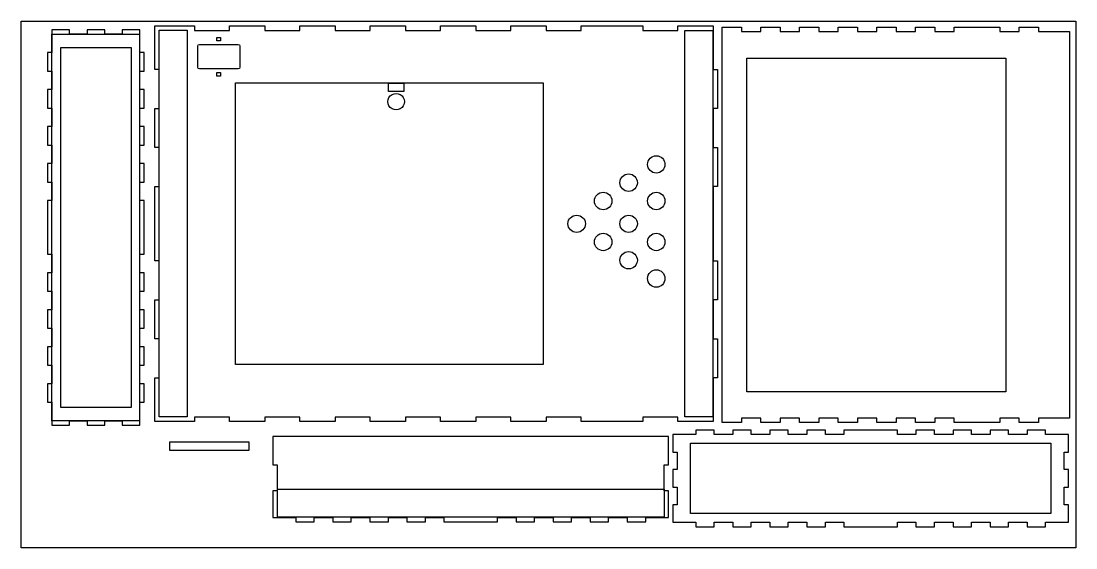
# Model space of a CAD drawing. Extents: x 10 to 3877, y -272 to 1728.
# Drawn here: x 1229 to 2429, y 93 to 692 of the extents above; entities that cross this region are included whole.
import ezdxf

# ---------------------------------------------------------------- set-up
doc = ezdxf.new("R2010")
doc.units = 0
doc.layers.add('Calque_1', color=7, linetype='CONTINUOUS')

msp = doc.modelspace()

# ---------------------------------------------------------------- linework, layer by layer
at = {"layer": 'Calque_1', "color": 3}
for p, q in [((1229.365139, 692.143719), (2428.865155, 692.143719)), ((1229.365139, 92.643704), (1229.365139, 692.143719)), ((2428.865155, 692.143719), (2428.865155, 92.643704)), ((1264.413471, 677.090593), (1364.17461, 677.090593)), ((1264.413471, 237.329459), (1264.413471, 677.090593)), ((1364.17461, 677.090593), (1364.17461, 237.329459)), ((1386.413146, 681.620256), (1418.225179, 681.620256)), ((1386.413146, 241.808182), (1386.413146, 681.620256)), ((1418.225179, 681.620256), (1418.225179, 241.808182)), ((1984.290242, 681.614536), (2016.102275, 681.614536)), ((1984.290242, 241.802433), (1984.290242, 681.614536)), ((2016.102275, 681.614536), (2016.102275, 241.802433)), ((1647.129618, 621.60303), (1664.59881, 621.60303)), ((1647.129618, 612.103029), (1647.129618, 621.60303)), ((1664.59881, 612.103029), (1647.129618, 612.103029)), ((1664.59881, 621.60303), (1664.59881, 612.103029)), ((1418.225179, 241.808182), (1386.413146, 241.808182)), ((2016.102275, 241.802433), (1984.290242, 241.802433)), ((1364.17461, 237.329459), (1264.413471, 237.329459)), ((1520.823797, 127.781783), (1520.823797, 159.593816)), ((1520.823797, 159.593816), (1960.635927, 159.593816)), ((1960.635927, 159.593816), (1960.635927, 127.781783)), ((1960.635927, 127.781783), (1520.823797, 127.781783)), ((2428.865155, 92.643704), (1229.365139, 92.643704))]:
    msp.add_line(p, q, dxfattribs=at)
at = {"layer": 'Calque_1', "color": 7}
for p, q in [((1381.40277, 637.120085), (1381.40277, 686.614526)), ((1381.40277, 686.614526), (1426.452803, 686.614526)), ((1426.452803, 686.614526), (1426.452803, 681.614536)), ((1466.35279, 681.614536), (1466.35279, 686.614526)), ((1466.35279, 686.614526), (1506.452787, 686.614526)), ((1506.452787, 686.614526), (1506.452787, 681.614536)), ((1546.352801, 681.614536), (1546.352801, 686.614526)), ((1546.352801, 686.614526), (1586.45277, 686.614526)), ((1586.45277, 686.614526), (1586.45277, 681.614536)), ((1626.352784, 681.614536), (1626.352784, 686.614526)), ((1626.352784, 686.614526), (1666.452781, 686.614526)), ((1666.452781, 686.614526), (1666.452781, 681.614536)), ((1706.352767, 681.614536), (1706.352767, 686.614526)), ((1706.352767, 686.614526), (1746.452764, 686.614526)), ((1746.452764, 686.614526), (1746.452764, 681.614536)), ((1786.35275, 681.614536), (1786.35275, 686.614526)), ((1786.35275, 686.614526), (1826.452733, 686.614526)), ((1826.452733, 686.614526), (1826.452733, 681.614536)), ((1866.352748, 681.614536), (1866.352748, 686.614526)), ((1866.352748, 686.614526), (1936.452742, 686.614526)), ((1936.452742, 686.614526), (1936.452742, 681.614536)), ((1976.352728, 681.614536), (1976.352728, 686.614526)), ((1976.352728, 686.614526), (2016.402715, 686.614526)), ((2016.402715, 686.614526), (2016.402715, 681.614536)), ((2026.456907, 680.264534), (2026.456907, 685.264553)), ((2026.456907, 685.264553), (2048.50691, 685.264553)), ((2048.50691, 685.264553), (2048.506908, 680.264534)), ((2070.40691, 680.264534), (2070.40691, 685.264553)), ((2070.40691, 685.264553), (2092.506911, 685.264553)), ((2092.506911, 685.264553), (2092.506911, 680.264534)), ((2114.406911, 680.264534), (2114.40691, 685.264553)), ((2114.40691, 685.264553), (2136.506912, 685.264553)), ((2136.506912, 685.264553), (2136.506912, 680.264534)), ((2158.406911, 680.264534), (2158.406911, 685.264553)), ((2158.406911, 685.264553), (2180.506915, 685.264553)), ((2180.506915, 685.264553), (2180.506912, 680.264534)), ((2202.406914, 680.264534), (2202.406914, 685.264553)), ((2202.406914, 685.264553), (2224.506913, 685.264553)), ((2224.506913, 685.264553), (2224.506913, 680.264534)), ((2246.406915, 680.264534), (2246.406915, 685.264553)), ((2246.406915, 685.264553), (2268.506913, 685.264553)), ((2268.506913, 685.264553), (2268.506916, 680.264534)), ((2290.406915, 680.264534), (2290.406915, 685.264553)), ((2290.406915, 685.264553), (2342.50692, 685.264553)), ((2342.50692, 685.264553), (2342.506917, 680.264534)), ((2364.406919, 680.264534), (2364.406916, 685.264553)), ((2364.406916, 685.264553), (2386.456916, 685.264553)), ((2386.456916, 685.264553), (2386.456916, 680.264534)), ((1284.519378, 682.327031), (1264.469379, 682.327003)), ((1264.469379, 682.327003), (1264.469379, 677.327069)), ((1264.469379, 677.327069), (1264.469379, 656.32443)), ((1284.519378, 677.327013), (1284.519378, 682.327031)), ((1304.419404, 677.327013), (1284.519378, 677.327013)), ((1324.519384, 682.327003), (1304.419404, 682.327003)), ((1304.419404, 682.327003), (1304.419404, 677.327013)), ((1324.51944, 677.327041), (1324.519384, 682.327003)), ((1344.419437, 677.327013), (1324.51944, 677.327041)), ((1364.469436, 682.327003), (1344.419409, 682.327031)), ((1344.419409, 682.327031), (1344.419437, 677.327013)), ((1364.469436, 677.327041), (1364.469436, 682.327003)), ((1364.469436, 656.324373), (1364.469436, 677.327041)), ((1426.452803, 681.614536), (1466.35279, 681.614536)), ((1452.136364, 673.627243), (1456.219954, 673.627243)), ((1452.136364, 669.543654), (1452.136364, 673.627243)), ((1456.219954, 673.627243), (1456.219954, 669.543654)), ((1506.452787, 681.614536), (1546.352801, 681.614536)), ((1586.45277, 681.614536), (1626.352784, 681.614536)), ((1666.452781, 681.614536), (1706.352767, 681.614536)), ((1746.452764, 681.614536), (1786.35275, 681.614536)), ((1826.452733, 681.614536), (1866.352748, 681.614536)), ((1936.452742, 681.614536), (1976.352728, 681.614536)), ((2016.402715, 681.614536), (2016.402715, 637.22007)), ((2026.456907, 240.264527), (2026.456907, 680.264534)), ((2048.506908, 680.264534), (2070.40691, 680.264534)), ((2092.506911, 680.264534), (2114.406911, 680.264534)), ((2136.506912, 680.264534), (2158.406911, 680.264534)), ((2180.506912, 680.264534), (2202.406914, 680.264534)), ((2224.506913, 680.264534), (2246.406915, 680.264534)), ((2268.506916, 680.264534), (2290.406915, 680.264534)), ((2342.506917, 680.264534), (2364.406919, 680.264534)), ((2386.456916, 680.264534), (2421.456906, 680.264534)), ((2421.456906, 680.264534), (2421.456906, 240.264527)), ((1274.552531, 252.410188), (1274.552531, 662.243883)), ((1274.552531, 662.243883), (1354.386203, 662.243883)), ((1354.386203, 662.243883), (1354.386203, 252.410188)), ((1430.228158, 639.627508), (1430.228158, 663.543302)), ((1432.22028, 665.535396), (1476.136063, 665.535396)), ((1456.219954, 669.543654), (1452.136364, 669.543654)), ((1478.128157, 663.543302), (1478.128157, 639.627508)), ((1478.128157, 663.543302), (1478.128157, 663.543302)), ((1264.469379, 656.32443), (1259.469361, 656.324401)), ((1259.469361, 656.324401), (1259.469361, 635.171789)), ((1369.469398, 656.324373), (1364.469436, 656.324373)), ((1369.469398, 635.171761), (1369.469398, 656.324373)), ((2054.553335, 270.414865), (2054.553335, 650.114226)), ((2054.553335, 650.114226), (2349.252666, 650.114226)), ((2349.252666, 650.114226), (2349.252666, 270.414865)), ((1386.402788, 637.120085), (1381.40277, 637.120085)), ((1386.402788, 592.775623), (1386.402788, 637.120085)), ((1476.136063, 637.635414), (1432.22028, 637.635414)), ((2016.402715, 637.22007), (2021.402705, 637.22007)), ((2021.402705, 637.22007), (2021.402705, 592.675638)), ((1259.469361, 635.171789), (1264.469379, 635.171817)), ((1264.469379, 635.171817), (1264.469379, 614.219159)), ((1364.469436, 614.219131), (1364.469436, 635.171761)), ((1364.469436, 635.171761), (1369.469398, 635.171761)), ((1452.136364, 633.627209), (1456.219953, 633.627209)), ((1452.136364, 629.54362), (1452.136364, 633.627209)), ((1456.219953, 629.54362), (1452.136364, 629.54362)), ((1456.219953, 633.627209), (1456.219953, 629.54362)), ((1264.469379, 614.219159), (1259.469361, 614.219159)), ((1259.469361, 614.219159), (1259.469361, 593.066518)), ((1369.469398, 614.219103), (1364.469436, 614.219131)), ((1369.469426, 593.066518), (1369.469398, 614.219103)), ((1473.080468, 301.524326), (1473.080468, 621.704796)), ((1473.080468, 621.704796), (1822.862296, 621.704796)), ((1822.862296, 621.704796), (1822.862296, 301.524326)), ((1665.256324, 600.457171), (1665.256324, 600.457171)), ((1259.469361, 593.066518), (1264.469379, 593.066547)), ((1264.469379, 593.066547), (1264.469379, 572.113888)), ((1364.469436, 593.06649), (1369.469426, 593.066518)), ((1364.469436, 572.113888), (1364.469436, 593.06649)), ((1381.40277, 548.231194), (1381.40277, 592.775623)), ((1381.40277, 592.775623), (1386.402788, 592.775623)), ((2021.402705, 592.675638), (2016.402715, 592.675638)), ((2016.402715, 592.675638), (2016.402715, 548.331205)), ((1264.469379, 572.113888), (1259.469361, 572.113888)), ((1259.469361, 572.113888), (1259.469361, 550.961248)), ((1369.469398, 572.11386), (1364.469436, 572.113888)), ((1369.469426, 550.961248), (1369.469398, 572.11386)), ((1259.469361, 550.961248), (1264.469379, 550.961276)), ((1264.469379, 550.961276), (1264.469379, 530.008618)), ((1364.469436, 550.96122), (1369.469426, 550.961248)), ((1364.469436, 530.008618), (1364.469436, 550.96122)), ((1386.402788, 548.231194), (1381.40277, 548.231194)), ((1386.402788, 503.886758), (1386.402788, 548.231194)), ((2016.402715, 548.331205), (2021.402705, 548.331205)), ((2021.402705, 548.331205), (2021.402705, 503.786772)), ((1264.469379, 530.008618), (1259.469361, 530.008646)), ((1259.469361, 530.008646), (1259.469361, 508.855977)), ((1369.469398, 530.00859), (1364.469436, 530.008618)), ((1369.469426, 508.855977), (1369.469398, 530.00859)), ((1951.640531, 519.111865), (1951.640531, 519.111865)), ((1259.469361, 508.855977), (1264.469379, 508.856005)), ((1264.469379, 508.856005), (1264.469379, 487.903347)), ((1364.469436, 508.855949), (1369.469426, 508.855977)), ((1364.469436, 487.903347), (1364.469436, 508.855949)), ((1381.40277, 419.342327), (1381.40277, 503.886758)), ((1381.40277, 503.886758), (1386.402788, 503.886758)), ((1920.21311, 498.301774), (1920.21311, 498.301774)), ((2021.402705, 503.786772), (2016.402715, 503.786772)), ((2016.402715, 503.786772), (2016.402715, 419.442313)), ((1264.469379, 487.903347), (1259.469361, 487.903375)), ((1259.469361, 487.903375), (1259.469361, 426.750712)), ((1369.469398, 487.903319), (1364.469436, 487.903347)), ((1369.469426, 426.750712), (1369.469398, 487.903319)), ((1891.333818, 477.491715), (1891.333818, 477.491715)), ((1951.640531, 477.491715), (1951.640531, 477.491715)), ((1861.180461, 451.681633), (1861.180461, 451.681633)), ((1920.21311, 451.681687), (1920.21311, 451.681687)), ((1259.469361, 426.750712), (1264.469379, 426.75074)), ((1264.469379, 426.75074), (1264.469379, 405.798082)), ((1364.469436, 426.750684), (1369.469426, 426.750712)), ((1364.469436, 405.798082), (1364.469436, 426.750684)), ((1891.333818, 430.871599), (1891.333818, 430.871599)), ((1951.640531, 430.871599), (1951.640531, 430.871599)), ((1386.402788, 419.342327), (1381.40277, 419.342327)), ((1386.402788, 374.997866), (1386.402788, 419.342327)), ((1920.21311, 410.061537), (1920.21311, 410.061537)), ((2016.402715, 419.442313), (2021.402705, 419.442313)), ((2021.402705, 419.442313), (2021.402705, 374.897855)), ((1264.469379, 405.798082), (1259.469361, 405.79811)), ((1259.469361, 405.79811), (1259.469361, 384.645498)), ((1369.469398, 405.798054), (1364.469436, 405.798082)), ((1369.469426, 384.645498), (1369.469398, 405.798054)), ((1259.469361, 384.645498), (1264.469351, 384.645498)), ((1264.469351, 384.645498), (1264.469379, 363.692812)), ((1364.469408, 384.645441), (1369.469426, 384.645498)), ((1364.469436, 363.692812), (1364.469408, 384.645441)), ((1951.640531, 389.251475), (1951.640531, 389.251475)), ((1381.40277, 330.453408), (1381.40277, 374.997866)), ((1381.40277, 374.997866), (1386.402788, 374.997866)), ((2021.402705, 374.897855), (2016.402715, 374.897855)), ((2016.402715, 374.897855), (2016.402715, 330.553394)), ((1264.469379, 363.692812), (1259.469361, 363.692812)), ((1259.469361, 363.692812), (1259.469361, 342.540199)), ((1369.469398, 363.692783), (1364.469436, 363.692812)), ((1369.469426, 342.540199), (1369.469398, 363.692783)), ((1259.469361, 342.540199), (1264.469351, 342.540199)), ((1264.469351, 342.540199), (1264.469379, 321.587569)), ((1364.469408, 342.540171), (1369.469426, 342.540199)), ((1364.469436, 321.587541), (1364.469408, 342.540171)), ((1386.402788, 330.453408), (1381.40277, 330.453408)), ((1386.402788, 286.109004), (1386.402788, 330.453408)), ((2016.402715, 330.553394), (2021.402705, 330.553394)), ((2021.402705, 330.553394), (2021.402705, 286.008964)), ((1264.469379, 321.587569), (1259.469361, 321.587569)), ((1259.469361, 321.587569), (1259.469361, 300.434928)), ((1369.469426, 321.587569), (1364.469436, 321.587541)), ((1369.469426, 300.4349), (1369.469426, 321.587569)), ((1259.469361, 300.434928), (1264.469351, 300.434928)), ((1264.469351, 300.434928), (1264.469379, 279.482327)), ((1364.469436, 279.482327), (1364.469408, 300.4349)), ((1364.469408, 300.4349), (1369.469426, 300.4349)), ((1822.862296, 301.524326), (1473.080468, 301.524326)), ((1264.469379, 279.482327), (1259.469361, 279.482327)), ((1259.469361, 279.482327), (1259.469361, 258.329658)), ((1369.469426, 279.482327), (1364.469436, 279.482327)), ((1369.469426, 258.329658), (1369.469426, 279.482327)), ((1381.40277, 236.614559), (1381.40277, 286.109004)), ((1381.40277, 286.109004), (1386.402788, 286.109004)), ((2021.402705, 286.008964), (2016.402715, 286.008964)), ((2016.402715, 286.008964), (2016.402715, 241.61455)), ((2349.252666, 270.414865), (2054.553335, 270.414865)), ((1259.469361, 258.329658), (1264.469351, 258.329658)), ((1264.469351, 258.329658), (1264.469351, 237.327046)), ((1354.386203, 252.410188), (1274.552531, 252.410188)), ((1364.469408, 237.327046), (1364.469408, 258.329658)), ((1364.469408, 258.329658), (1369.469426, 258.329658)), ((1466.352818, 241.61455), (1426.452803, 241.61455)), ((1426.452803, 241.61455), (1426.452803, 236.614559)), ((1466.352818, 236.614559), (1466.352818, 241.61455)), ((1546.352801, 241.61455), (1506.452815, 241.61455)), ((1506.452815, 241.61455), (1506.452815, 236.614559)), ((1546.352801, 236.614559), (1546.352801, 241.61455)), ((1626.352784, 241.61455), (1586.45277, 241.61455)), ((1586.45277, 241.61455), (1586.45277, 236.614559)), ((1626.352784, 236.614559), (1626.352784, 241.61455)), ((1706.352795, 241.61455), (1666.452781, 241.61455)), ((1666.452781, 241.61455), (1666.452781, 236.614559)), ((1706.352795, 236.614559), (1706.352795, 241.61455)), ((1786.35275, 241.61455), (1746.452792, 241.61455)), ((1746.452792, 241.61455), (1746.452792, 236.614559)), ((1786.35275, 236.614559), (1786.35275, 241.61455)), ((1866.352748, 241.61455), (1826.452733, 241.61455)), ((1826.452733, 241.61455), (1826.452733, 236.614559)), ((1866.352748, 236.614559), (1866.352748, 241.61455)), ((1976.352756, 241.61455), (1936.452742, 241.61455)), ((1936.452742, 241.61455), (1936.452742, 236.614559)), ((1976.352756, 236.614559), (1976.352756, 241.61455)), ((2016.402715, 241.61455), (2016.402715, 236.614559)), ((2026.456907, 235.264526), (2026.456907, 240.264527)), ((2070.40691, 240.264527), (2048.506908, 240.264527)), ((2048.506908, 240.264527), (2048.50691, 235.264526)), ((2070.40691, 235.264526), (2070.40691, 240.264527)), ((2114.406911, 240.264527), (2092.506911, 240.264527)), ((2092.506911, 240.264527), (2092.506911, 235.264526)), ((2114.40691, 235.264525), (2114.406911, 240.264527)), ((2158.406911, 240.264527), (2136.506912, 240.264527)), ((2136.506912, 240.264527), (2136.506912, 235.264526)), ((2158.406911, 235.264526), (2158.406911, 240.264527)), ((2202.406914, 240.264527), (2180.506912, 240.264527)), ((2180.506912, 240.264527), (2180.506915, 235.264526)), ((2202.406914, 235.264526), (2202.406914, 240.264527)), ((2246.406915, 240.264527), (2224.506913, 240.264527)), ((2224.506913, 240.264527), (2224.506913, 235.264526)), ((2246.406915, 235.264526), (2246.406915, 240.264527)), ((2268.506916, 240.264527), (2268.506913, 235.264525)), ((2290.406915, 240.264527), (2268.506916, 240.264527)), ((2290.406915, 235.264526), (2290.406915, 240.264527)), ((2364.406919, 240.264527), (2342.506917, 240.264527)), ((2342.506917, 240.264527), (2342.50692, 235.264526)), ((2364.406916, 235.264525), (2364.406919, 240.264527)), ((2421.456906, 240.264527), (2386.456916, 240.264527)), ((2386.456916, 240.264527), (2386.456916, 235.264526)), ((1264.469351, 237.327046), (1264.469379, 232.327085)), ((1264.469379, 232.327085), (1284.519378, 232.327085)), ((1284.519378, 237.327046), (1304.419404, 237.327075)), ((1284.519378, 232.327085), (1284.519378, 237.327046)), ((1304.419404, 237.327075), (1304.419404, 232.327085)), ((1304.419404, 232.327085), (1324.519384, 232.327056)), ((1324.519384, 232.327056), (1324.51944, 237.327075)), ((1324.51944, 237.327075), (1344.419409, 237.327046)), ((1344.419409, 237.327046), (1344.419437, 232.327056)), ((1344.419437, 232.327056), (1364.469436, 232.327056)), ((1364.469436, 232.327056), (1364.469408, 237.327046)), ((1426.452803, 236.614559), (1381.40277, 236.614559)), ((1506.452815, 236.614559), (1466.352818, 236.614559)), ((1586.45277, 236.614559), (1546.352801, 236.614559)), ((1666.452781, 236.614559), (1626.352784, 236.614559)), ((1746.452792, 236.614559), (1706.352795, 236.614559)), ((1826.452733, 236.614559), (1786.35275, 236.614559)), ((1936.452742, 236.614559), (1866.352748, 236.614559)), ((2016.402715, 236.614559), (1976.352756, 236.614559)), ((2048.50691, 235.264526), (2026.456907, 235.264526)), ((2092.506911, 235.264526), (2070.40691, 235.264526)), ((2136.506912, 235.264526), (2114.40691, 235.264525)), ((2180.506915, 235.264526), (2158.406911, 235.264526)), ((2224.506913, 235.264526), (2202.406914, 235.264526)), ((2268.506913, 235.264525), (2246.406915, 235.264526)), ((2342.50692, 235.264526), (2290.406915, 235.264526)), ((2386.456916, 235.264526), (2364.406916, 235.264525)), ((1520.635964, 219.489896), (1515.635974, 219.489896)), ((1515.635974, 219.489896), (1515.635974, 187.377099)), ((1960.636027, 219.489896), (1520.635964, 219.489896)), ((1965.636017, 219.489896), (1960.636027, 219.489896)), ((1965.636017, 187.377099), (1965.636017, 219.489896)), ((1970.476426, 221.797712), (1970.476398, 201.747798)), ((1975.476388, 221.797712), (1970.476426, 221.797712)), ((1996.479056, 221.797712), (1975.476388, 221.797712)), ((2017.631669, 226.797843), (1996.479056, 226.797843)), ((1996.479056, 226.797843), (1996.479056, 221.797712)), ((2017.631669, 221.797712), (2017.631669, 226.797843)), ((2038.584298, 221.797712), (2017.631669, 221.797712)), ((2038.584327, 226.797843), (2038.584298, 221.797712)), ((2059.736911, 226.797843), (2038.584327, 226.797843)), ((2059.736939, 221.797712), (2059.736911, 226.797843)), ((2080.689541, 221.797712), (2059.736939, 221.797712)), ((2080.689569, 226.797843), (2080.689541, 221.797712)), ((2101.842182, 226.797843), (2080.689569, 226.797843)), ((2101.84221, 221.797712), (2101.842182, 226.797843)), ((2122.794812, 221.797712), (2101.84221, 221.797712)), ((2122.79484, 226.797843), (2122.794812, 221.797712)), ((2143.947452, 226.797843), (2122.79484, 226.797843)), ((2143.947481, 221.797712), (2143.947452, 226.797843)), ((2164.900082, 221.797712), (2143.947481, 221.797712)), ((2164.90011, 226.797843), (2164.900082, 221.797712)), ((2226.0527, 226.797843), (2164.90011, 226.797843)), ((2226.052729, 221.797712), (2226.0527, 226.797843)), ((2247.00533, 221.797712), (2226.052729, 221.797712)), ((2247.005359, 226.797843), (2247.00533, 221.797712)), ((2268.157943, 226.797843), (2247.005359, 226.797843)), ((2268.157971, 221.797712), (2268.157943, 226.797843)), ((2289.110604, 221.797712), (2268.157971, 221.797712)), ((2289.110629, 226.797843), (2289.110604, 221.797712)), ((2310.263222, 226.797843), (2289.110629, 226.797843)), ((2310.263247, 221.797712), (2310.263222, 226.797843)), ((2331.215869, 221.797712), (2310.263247, 221.797712)), ((2352.368509, 226.797843), (2331.215841, 226.797843)), ((2331.215841, 226.797843), (2331.215869, 221.797712)), ((2352.368509, 221.797712), (2352.368509, 226.797843)), ((2373.321083, 221.797712), (2352.368509, 221.797712)), ((2394.473752, 226.797843), (2373.321083, 226.797843)), ((2373.321083, 226.797843), (2373.321083, 221.797712)), ((2394.473752, 221.797712), (2394.473752, 226.797843)), ((2415.476363, 221.797712), (2394.473752, 221.797712)), ((2420.476353, 221.797712), (2415.476363, 221.797712)), ((2420.476353, 201.747798), (2420.476353, 221.797712)), ((1398.67906, 213.298251), (1488.47284, 213.298251)), ((1398.67906, 203.504475), (1398.67906, 213.298251)), ((1488.47284, 213.298251), (1488.47284, 203.504475)), ((1990.559555, 131.880863), (1990.559555, 211.714535)), ((1990.559555, 211.714535), (2400.39325, 211.714535)), ((2400.39325, 211.714535), (2400.39325, 131.880863)), ((1488.47284, 203.504475), (1398.67906, 203.504475)), ((1970.476398, 201.747798), (1975.476417, 201.747798)), ((1975.476417, 201.747798), (1975.476388, 181.847744)), ((2415.476335, 181.847744), (2415.476363, 201.747798)), ((2415.476363, 201.747798), (2420.476353, 201.747798)), ((1515.635974, 187.377099), (1520.635964, 187.377099)), ((1520.635964, 187.377099), (1520.635964, 157.477121)), ((1960.636027, 157.477121), (1960.636027, 187.377099)), ((1960.636027, 187.377099), (1965.636017, 187.377099)), ((1975.476388, 181.847744), (1970.476426, 181.847744)), ((1970.476426, 181.847744), (1970.476426, 161.747877)), ((2420.476353, 181.847744), (2415.476335, 181.847744)), ((2420.476325, 161.747877), (2420.476353, 181.847744)), ((1520.635964, 157.477121), (1515.635974, 157.477121)), ((1515.635974, 157.477121), (1515.635974, 127.427114)), ((1965.636017, 157.477121), (1960.636027, 157.477121)), ((1965.636017, 127.427114), (1965.636017, 157.477121)), ((1970.476426, 161.747877), (1975.476417, 161.747877)), ((1975.476417, 161.747877), (1975.476417, 141.847823)), ((2415.476363, 141.847823), (2415.476335, 161.747877)), ((2415.476335, 161.747877), (2420.476325, 161.747877)), ((1975.476417, 141.847823), (1970.476398, 141.847823)), ((1970.476398, 141.847823), (1970.476426, 121.797627)), ((2420.476325, 141.847823), (2415.476363, 141.847823)), ((2420.476325, 121.797627), (2420.476325, 141.847823)), ((1515.635974, 127.427114), (1520.635964, 127.427114)), ((1520.635964, 127.427114), (1541.638632, 127.427114)), ((1541.638632, 127.427114), (1541.638632, 122.427096)), ((1541.638632, 122.427096), (1562.791273, 122.427096)), ((1562.791273, 122.427096), (1562.791273, 127.427114)), ((1562.791273, 127.427114), (1583.743875, 127.427114)), ((1583.743875, 127.427114), (1583.743875, 122.427096)), ((1583.743875, 122.427096), (1604.896515, 122.427096)), ((1604.896515, 122.427096), (1604.896515, 127.427114)), ((1604.896515, 127.427114), (1625.849117, 127.427114)), ((1625.849117, 127.427114), (1625.849117, 122.427096)), ((1625.849117, 122.427096), (1647.001758, 122.427096)), ((1647.001758, 122.427096), (1647.001758, 127.427114)), ((1647.001758, 127.427114), (1667.954388, 127.427114)), ((1667.954388, 127.427114), (1667.954388, 122.427096)), ((1667.954388, 122.427096), (1689.107028, 122.427096)), ((1689.107028, 122.427096), (1689.107028, 127.427114)), ((1689.107028, 127.427114), (1710.059658, 127.427114)), ((1710.059658, 127.427114), (1710.059658, 122.427096)), ((1710.059658, 122.427096), (1771.212333, 122.427096)), ((1771.212333, 122.427096), (1771.212333, 127.427114)), ((1771.212333, 127.427114), (1792.164963, 127.427114)), ((1792.164963, 127.427114), (1792.164963, 122.427096)), ((1792.164963, 122.427096), (1813.317575, 122.427096)), ((1813.317575, 122.427096), (1813.317575, 127.427114)), ((1813.317575, 127.427114), (1834.270205, 127.427114)), ((1834.270205, 127.427114), (1834.270205, 122.427096)), ((1834.270205, 122.427096), (1855.422846, 122.427096)), ((1855.422846, 122.427096), (1855.422846, 127.427114)), ((1855.422846, 127.427114), (1876.375476, 127.427114)), ((1876.375476, 127.427114), (1876.375476, 122.427096)), ((1876.375476, 122.427096), (1897.528117, 122.427096)), ((1897.528117, 122.427096), (1897.528117, 127.427114)), ((1897.528117, 127.427114), (1918.480746, 127.427114)), ((1918.480746, 127.427114), (1918.480746, 122.427096)), ((1918.480746, 122.427096), (1939.633387, 122.427096)), ((1939.633387, 122.427096), (1939.633387, 127.427114)), ((1939.633387, 127.427114), (1960.636027, 127.427114)), ((1960.636027, 127.427114), (1965.636017, 127.427114)), ((1970.476426, 121.797627), (1975.47636, 121.797627)), ((1975.47636, 121.797627), (1996.479, 121.797627)), ((2400.39325, 131.880863), (1990.559555, 131.880863)), ((1996.479, 121.797627), (1996.479028, 116.797778)), ((2017.631641, 116.797778), (2017.631612, 121.797627)), ((2017.631612, 121.797627), (2038.58427, 121.797627)), ((2038.58427, 121.797627), (2038.58427, 116.797778)), ((2059.736911, 116.797778), (2059.736883, 121.797627)), ((2059.736883, 121.797627), (2080.689541, 121.797627)), ((2080.689541, 121.797627), (2080.689541, 116.797778)), ((2101.842182, 116.797778), (2101.842154, 121.797627)), ((2101.842154, 121.797627), (2122.794812, 121.797627)), ((2122.794812, 121.797627), (2122.794783, 116.797778)), ((2143.947452, 116.797778), (2143.947424, 121.797627)), ((2143.947424, 121.797627), (2164.900082, 121.797627)), ((2164.900082, 121.797627), (2164.900054, 116.797778)), ((2226.0527, 116.797778), (2226.052672, 121.797627)), ((2226.052672, 121.797627), (2247.00533, 121.797627)), ((2247.00533, 121.797627), (2247.005302, 116.797778)), ((2268.157943, 116.797778), (2268.157943, 121.797627)), ((2268.157943, 121.797627), (2289.110604, 121.797627)), ((2289.110604, 121.797627), (2289.110604, 116.797778)), ((2310.263222, 116.797778), (2310.263222, 121.797627)), ((2310.263222, 121.797627), (2331.215841, 121.797627)), ((2331.215841, 121.797627), (2331.215841, 116.797778)), ((2352.368481, 116.797778), (2352.368481, 121.797627)), ((2352.368481, 121.797627), (2373.321083, 121.797627)), ((2373.321083, 121.797627), (2373.321083, 116.797778)), ((2394.473752, 116.797778), (2394.473752, 121.797627)), ((2394.473752, 121.797627), (2415.476363, 121.797627)), ((2415.476363, 121.797627), (2420.476325, 121.797627)), ((1996.479028, 116.797778), (2017.631641, 116.797778)), ((2038.58427, 116.797778), (2059.736911, 116.797778)), ((2080.689541, 116.797778), (2101.842182, 116.797778)), ((2122.794783, 116.797778), (2143.947452, 116.797778)), ((2164.900054, 116.797778), (2226.0527, 116.797778)), ((2247.005302, 116.797778), (2268.157943, 116.797778)), ((2289.110604, 116.797778), (2310.263222, 116.797778)), ((2331.215841, 116.797778), (2352.368481, 116.797778)), ((2373.321083, 116.797778), (2394.473752, 116.797778))]:
    msp.add_line(p, q, dxfattribs=at)
for points in [[(1430.228158, 663.543302), (1430.228158, 664.646932), (1431.11665, 665.535396), (1432.22028, 665.535396)], [(1476.136063, 665.535396), (1477.239693, 665.535396), (1478.128157, 664.646932), (1478.128157, 663.543302)], [(1432.22028, 637.635414), (1431.11665, 637.635414), (1430.228158, 638.523878), (1430.228158, 639.627508)], [(1478.128157, 639.627508), (1478.128157, 638.523878), (1477.239693, 637.635414), (1476.136063, 637.635414)], [(1646.472072, 600.457171), (1646.472072, 603.812654), (1648.262201, 606.913249), (1651.168135, 608.59099)], [(1651.168135, 592.323351), (1648.262201, 594.001093), (1646.472072, 597.101687), (1646.472072, 600.457171)], [(1651.168135, 608.59099), (1654.074069, 610.268732), (1657.654327, 610.268732), (1660.560261, 608.59099)], [(1660.560261, 608.59099), (1663.466195, 606.913249), (1665.256324, 603.812654), (1665.256324, 600.457171)], [(1665.256324, 600.457171), (1665.256324, 597.101687), (1663.466195, 594.001093), (1660.560261, 592.323351)], [(1660.560261, 592.323351), (1657.654327, 590.645609), (1654.074069, 590.645609), (1651.168135, 592.323351)], [(1941.707663, 529.044747), (1941.707663, 534.530538), (1946.15478, 538.977654), (1951.640531, 538.977654)], [(1951.640531, 519.111865), (1946.15478, 519.111865), (1941.707663, 523.558979), (1941.707663, 529.044747)], [(1951.640531, 538.977654), (1957.126339, 538.977654), (1961.573455, 534.530538), (1961.573455, 529.044747)], [(1961.573455, 529.044747), (1961.573455, 523.558979), (1957.126339, 519.111865), (1951.640531, 519.111865)], [(1910.280214, 508.23471), (1910.280214, 513.720475), (1914.727331, 518.167567), (1920.21311, 518.167567)], [(1920.21311, 518.167567), (1925.69889, 518.167567), (1930.146006, 513.720475), (1930.146006, 508.23471)], [(1920.21311, 498.301774), (1914.727303, 498.301774), (1910.280186, 502.748891), (1910.280214, 508.23471)], [(1930.146006, 508.23471), (1930.146035, 502.748891), (1925.698918, 498.301774), (1920.21311, 498.301774)], [(1881.400922, 487.424622), (1881.400922, 492.910387), (1885.848038, 497.357504), (1891.333818, 497.357504)], [(1891.333818, 497.357504), (1896.819597, 497.357504), (1901.266714, 492.910387), (1901.266714, 487.424622)], [(1941.707663, 487.424622), (1941.707663, 492.910387), (1946.15478, 497.357504), (1951.640531, 497.357504)], [(1951.640531, 497.357504), (1957.126339, 497.357504), (1961.573455, 492.910387), (1961.573455, 487.424622)], [(1891.333818, 477.491715), (1885.848038, 477.491715), (1881.400922, 481.938832), (1881.400922, 487.424622)], [(1901.266714, 487.424622), (1901.266714, 481.938832), (1896.819597, 477.491715), (1891.333818, 477.491715)], [(1951.640531, 477.491715), (1946.15478, 477.491715), (1941.707663, 481.938832), (1941.707663, 487.424622)], [(1961.573455, 487.424622), (1961.573455, 481.938832), (1957.126339, 477.491715), (1951.640531, 477.491715)], [(1851.247565, 461.614515), (1851.247565, 467.100309), (1855.694682, 471.13629), (1861.180461, 471.13629)], [(1861.180461, 471.13629), (1866.66624, 471.13629), (1871.113329, 467.100309), (1871.113329, 461.614515)], [(1910.280214, 461.614544), (1910.280214, 467.100335), (1914.727331, 471.136316), (1920.21311, 471.136316)], [(1920.21311, 471.136316), (1925.69889, 471.136316), (1930.146006, 467.100335), (1930.146006, 461.614544)], [(1861.180461, 451.681633), (1855.694682, 451.681633), (1851.247565, 456.12875), (1851.247565, 461.614515)], [(1871.113329, 461.614515), (1871.113329, 456.12875), (1866.66624, 451.681633), (1861.180461, 451.681633)], [(1920.21311, 451.681687), (1914.727331, 451.681687), (1910.280214, 456.128778), (1910.280214, 461.614544)], [(1930.146006, 461.614544), (1930.146006, 456.128778), (1925.69889, 451.681687), (1920.21311, 451.681687)], [(1881.400922, 440.804506), (1881.400922, 446.290272), (1885.848038, 450.737388), (1891.333818, 450.737388)], [(1891.333818, 450.737388), (1896.819597, 450.737388), (1901.266714, 446.290272), (1901.266714, 440.804506)], [(1941.707663, 440.804506), (1941.707663, 446.290272), (1946.15478, 450.737388), (1951.640531, 450.737388)], [(1951.640531, 450.737388), (1957.126339, 450.737388), (1961.573455, 446.290272), (1961.573455, 440.804506)], [(1891.333818, 430.871599), (1885.848038, 430.871599), (1881.400922, 435.318716), (1881.400922, 440.804506)], [(1901.266714, 440.804506), (1901.266714, 435.318716), (1896.819597, 430.871599), (1891.333818, 430.871599)], [(1951.640531, 430.871599), (1946.15478, 430.871599), (1941.707663, 435.318716), (1941.707663, 440.804506)], [(1961.573455, 440.804506), (1961.573455, 435.318716), (1957.126339, 430.871599), (1951.640531, 430.871599)], [(1910.280214, 419.994419), (1910.280214, 425.480209), (1914.727331, 429.927326), (1920.21311, 429.927326)], [(1920.21311, 410.061537), (1914.727331, 410.061537), (1910.280214, 414.508653), (1910.280214, 419.994419)], [(1920.21311, 429.927326), (1925.69889, 429.927326), (1930.146006, 425.480209), (1930.146006, 419.994419)], [(1930.146006, 419.994419), (1930.146006, 414.508653), (1925.69889, 410.061537), (1920.21311, 410.061537)], [(1941.707663, 399.184382), (1941.707663, 404.670147), (1946.15478, 409.117267), (1951.640531, 409.117267)], [(1951.640531, 409.117267), (1957.126339, 409.117267), (1961.573455, 404.670147), (1961.573455, 399.184382)], [(1951.640531, 389.251475), (1946.15478, 389.251475), (1941.707663, 393.698592), (1941.707663, 399.184382)], [(1961.573455, 399.184382), (1961.573455, 393.698592), (1957.126339, 389.251475), (1951.640531, 389.251475)]]:
    msp.add_open_spline(points, degree=3, dxfattribs=at)

doc.saveas('drawing.dxf')
